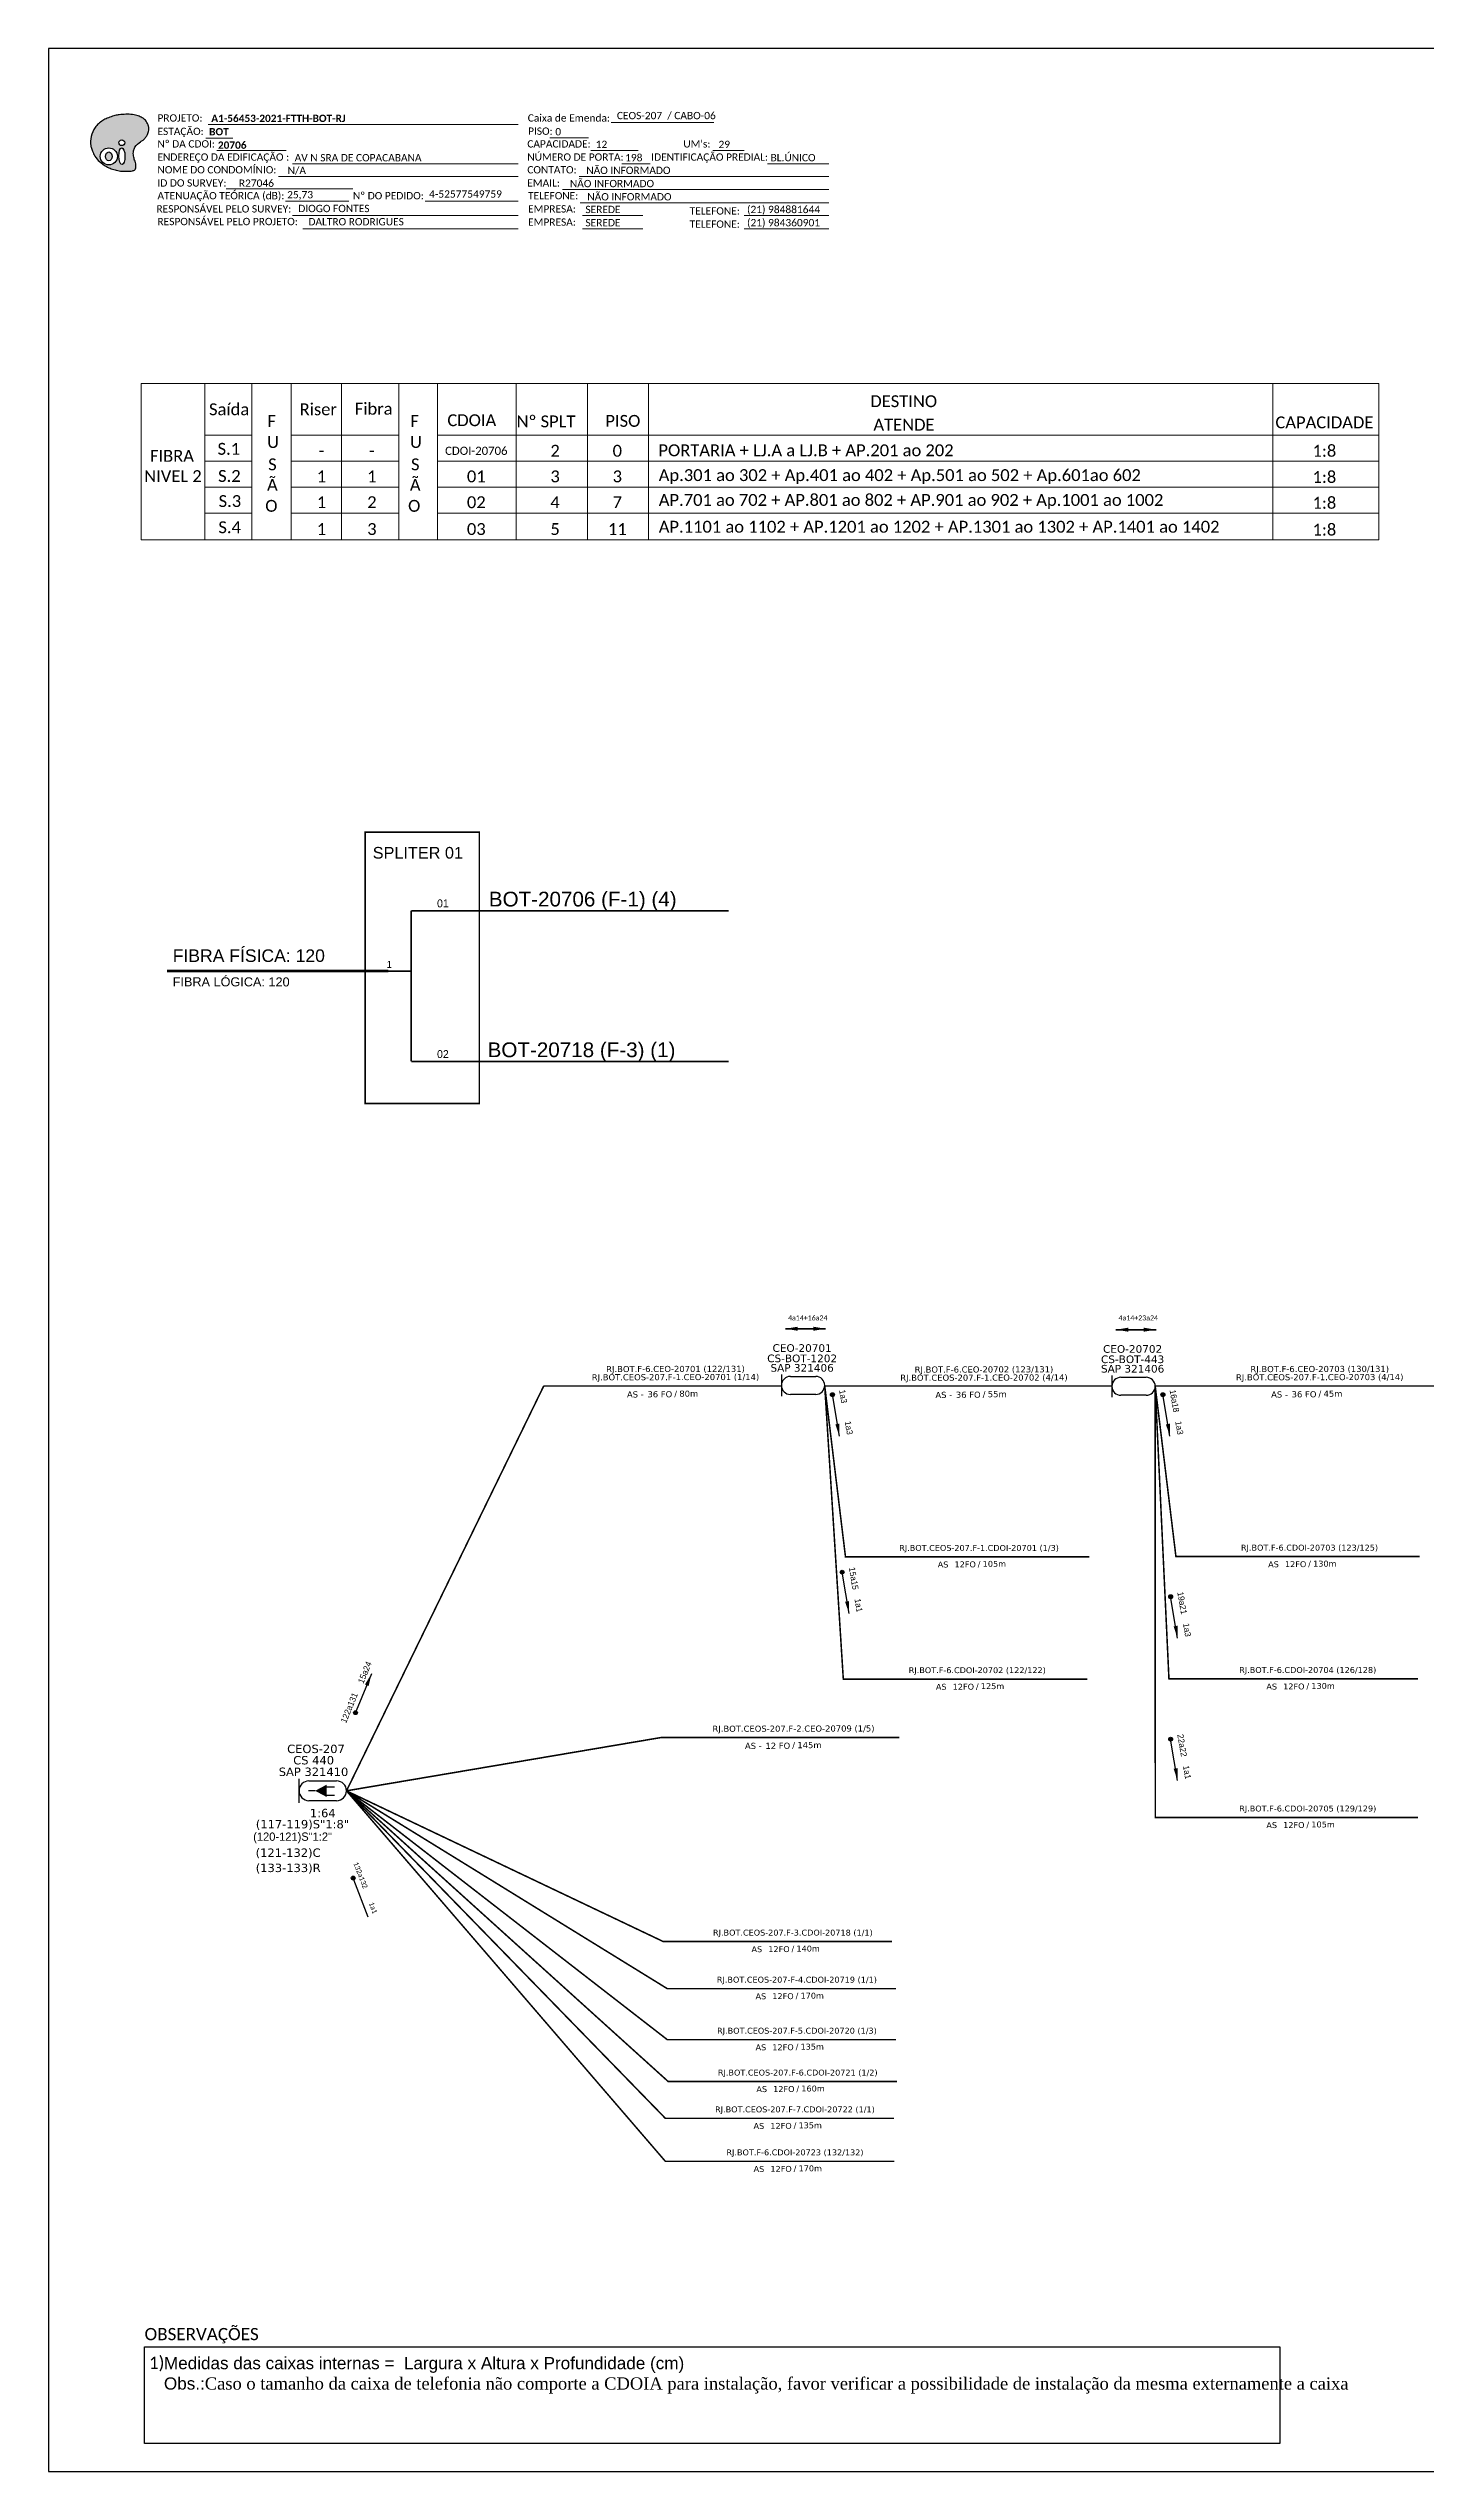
# Model space of a CAD drawing. Header units: metres. Extents: x -1286 to -445, y -500 to 94.
# Drawn here: x -1286 to -949, y -500 to 94 of the extents above; entities that cross this region are included whole.
import ezdxf
from ezdxf.enums import TextEntityAlignment as Align

# ---------------------------------------------------------------- set-up
doc = ezdxf.new("R2010")
doc.units = ezdxf.units.M
doc.layers.add('(Notas)', color=7, linetype='Continuous', lineweight=0)
doc.layers.add('_NUMERAÇÃO_', color=34, linetype='Continuous', lineweight=0)
doc.styles.add('ARIAL', font='arial.ttf')
doc.styles.add('siredit', font='verdana.ttf')
doc.styles.add('WMF-Calibri0', font='calibri.ttf')
doc.styles.add('WMF-Calibri1', font='calibrib.ttf')
doc.dimstyles.new('CC', dxfattribs={"dimtxt": 0.8, "dimasz": 2, "dimexe": 0.18, "dimexo": 0.0625, "dimgap": 0.09, "dimtad": 0, "dimdec": 0, "dimrnd": 1, "dimzin": 0, "dimdsep": 46, "dimtxsty": 'siredit', "dimblk": 'NONE', "dimcen": 0, "dimse1": 1, "dimse2": 1, "dimsd1": 1, "dimsd2": 1, "dimclrt": 7, "dimadec": 0, "dimazin": 0, "dimtfac": 1, "dimtdec": 0, "dimtofl": 0, "dimtmove": 0, "dimatfit": 3, "dimfxl": 0, "dimtolj": 1, "dimtzin": 0, "dimarcsym": 0})

# ---------------------------------------------------------------- blocks, each defined once
blk = doc.blocks.new('OI')
h = blk.add_hatch(color=40)
edge = h.paths.add_edge_path()
edge.add_spline(control_points=[(4.35, -0.67), (3.92, -0.99), (3.26, -1.5), (2.81, -2.59), (2.9, -3.5), (3.06, -4.27), (3.31, -4.85), (3.37, -5.39), (3.4, -5.88), (3.2, -6.4), (2.54, -6.61), (1.65, -6.63), (0.55, -6.67), (-0.56, -6.42), (-1.61, -6.14), (-2.77, -5.61), (-3.92, -4.77), (-4.89, -3.7), (-5.34, -2.65), (-5.6, -1.94), (-5.85, -0.96), (-5.71, 0.47), (-5.1, 2.02), (-4.14, 3.02), (-3.3, 3.61), (-2.37, 4.16), (-1.36, 4.44), (-0.56, 4.7), (0.79, 4.85), (2.24, 4.97), (3.79, 4.57), (4.67, 4.21), (5.44, 3.65), (5.76, 2.99), (6.03, 2.21), (6.01, 1.46), (5.72, 0.64), (5.31, 0.08), (4.88, -0.38), (4.51, -0.55), (4.35, -0.67)], knot_values=[0, 0, 0, 0, 1.60434, 2.417191, 3.427595, 4.282808, 4.776746, 5.304182, 5.888771, 6.258406, 6.858137, 7.79129, 8.986195, 10.124242, 11.187857, 12.242908, 13.953784, 15.414161, 16.515391, 17.349188, 17.675853, 19.552021, 21.515531, 22.568638, 23.63245, 24.621084, 25.782718, 26.745347, 27.142653, 29.870543, 31.004649, 31.921532, 32.709589, 33.801391, 34.042471, 35.192333, 35.971461, 36.628871, 37.254359, 37.836911, 37.836911, 37.836911, 37.836911], degree=3, periodic=0)
h.paths.add_polyline_path([(1.13, -0.87, -1), (-0.04, -0.87, -1)], flags=16)
edge = h.paths.add_edge_path(flags=16)
edge.add_ellipse((0.56, -3.59), major_axis=(-0.02, 1.71), ratio=0.361305, start_angle=0, end_angle=360)
h.paths.add_polyline_path([(-0.36, -3.62, -1), (-3.8, -3.62, -1)], flags=16)
edge = h.paths.add_edge_path(flags=0)
edge.add_ellipse((-2.08, -3.62), major_axis=(0, 0.885), ratio=0.758294, start_angle=0, end_angle=360)
at = {"color": 40}
for centre, radius in [((-2.08, -3.62), 1.72), ((0.54, -0.87), 0.587)]:
    blk.add_circle(centre, radius, dxfattribs=at)
blk.add_ellipse((-2.08, -3.62), major_axis=(0, 0.885), ratio=0.758294, start_param=-3.141592653589792, end_param=3.141592653589792, dxfattribs=at)
blk.add_ellipse((0.56, -3.59), major_axis=(-0.02, 1.71), ratio=0.361305, dxfattribs=at)
at = {"color": 40, "start_tangent": (-0.800898, -0.598801), "end_tangent": (-0.800898, -0.598801)}
blk.add_spline([(4.35, -0.67), (3.2, -1.78), (2.9, -2.54), (2.92, -3.55), (3.12, -4.38), (3.28, -4.85), (3.37, -5.37), (3.35, -5.95), (3.2, -6.29), (2.66, -6.55), (1.73, -6.63), (0.54, -6.62), (-0.58, -6.41), (-1.6, -6.11), (-2.56, -5.67), (-3.95, -4.67), (-4.89, -3.56), (-5.37, -2.56), (-5.64, -1.78), (-5.72, -1.46), (-5.63, 0.42), (-4.84, 2.22), (-4.13, 2.99), (-3.27, 3.62), (-2.4, 4.09), (-1.3, 4.47), (-0.37, 4.72), (0.02, 4.77), (2.75, 4.8), (3.85, 4.53), (4.69, 4.16), (5.31, 3.68), (5.85, 2.73), (5.93, 2.5), (5.94, 1.35), (5.67, 0.62), (5.29, 0.08), (4.84, -0.36), (4.35, -0.67)], degree=3, dxfattribs=at)
blk = doc.blocks.new('_None')

msp = doc.modelspace()

# ---------------------------------------------------------------- hatches: boundary and pattern name
h = msp.add_hatch(color=256)
h.dxf.hatch_style = 1
h.paths.add_polyline_path([(-1093.85, -236.28, 1), (-1094, -235.35, 1)])
h = msp.add_hatch(color=256)
h.dxf.hatch_style = 1
h.paths.add_polyline_path([(-1012.85, -236.29, 1), (-1013.01, -235.36, 1)])
h = msp.add_hatch(color=256)
h.dxf.hatch_style = 1
h.paths.add_polyline_path([(-1091.46, -279.79, 1), (-1091.62, -278.86, 1)])
h = msp.add_hatch(color=256)
h.dxf.hatch_style = 1
h.paths.add_polyline_path([(-1010.95, -285.81, 1), (-1011.11, -284.88, 1)])
h = msp.add_hatch(color=256)
h.dxf.hatch_style = 1
h.paths.add_polyline_path([(-1210.64, -313.36, 1), (-1211, -314.23, 1)])
h = msp.add_hatch(color=256)
h.dxf.hatch_style = 1
h.paths.add_polyline_path([(-1010.95, -320.72, 1), (-1011.11, -319.79, 1)])
h = msp.add_hatch(color=256)
h.dxf.hatch_style = 1
h.paths.add_polyline_path([(-1211.22, -354.75, 1), (-1211.56, -353.87, 1)])

# ---------------------------------------------------------------- linework, layer by layer
at = {"layer": '(Notas)', "lineweight": 0}
for p, q in [((-1247.72, -26.27), (-1247.72, 12.1)), ((-1236.19, -26.27), (-1236.19, 12.1)), ((-1226.55, -26.27), (-1226.55, 12.1)), ((-1214.21, -26.27), (-1214.21, 12.1)), ((-1200.18, -26.27), (-1200.18, 12.1)), ((-1190.71, -26.27), (-1190.71, 12.1)), ((-1171.41, -26.27), (-1171.41, 12.1)), ((-1153.93, -26.27), (-1153.93, 12.1)), ((-1139.02, -26.27), (-1139.02, 12.1)), ((-985.98, -26.27), (-985.98, 12.1))]:
    msp.add_line(p, q, dxfattribs=at)
msp.add_lwpolyline([(-959.98, 12.1), (-959.98, -26.27)], dxfattribs=at)
for p, q in [((-1104.22, -231.34), (-1098.03, -231.34)), ((-1023.22, -231.56), (-1017.03, -231.56)), ((-1098.03, -235.75), (-1104.22, -235.75)), ((-1017.03, -235.97), (-1023.22, -235.97)), ((-1222.24, -330.51), (-1215.44, -330.51)), ((-1215.44, -335.35), (-1222.24, -335.35))]:
    msp.add_line(p, q)
at = {"color": 0}
for p, q in [((-1262.5, -469.23), (-984.25, -469.23)), ((-1262.5, -492.93), (-1262.5, -469.23)), ((-984.25, -469.23), (-984.25, -492.93)), ((-984.25, -492.93), (-1262.5, -492.93))]:
    msp.add_line(p, q, dxfattribs=at)
msp.add_lwpolyline([(-1286.07, -499.81), (-445.07, -499.81), (-445.07, 94.19), (-1286.07, 94.19)], close=True)
at = {"lineweight": 0}
for points in [[(-1247.47, 72.24), (-1240.92, 72.24)], [(-1246.96, 75.52), (-1170.98, 75.52)], [(-1163.19, 72.28), (-1153.71, 72.28)], [(-1148.15, 76.01), (-1123.01, 76.01)], [(-1244.81, 69.17), (-1227.84, 69.17)], [(-1226.24, 65.93), (-1170.98, 65.93)], [(-1153.14, 69.17), (-1141.52, 69.17)], [(-1145.56, 65.93), (-1138.61, 65.93)], [(-1123.2, 69.17), (-1115.53, 69.17)], [(-1109.86, 65.93), (-1094.82, 65.93)], [(-1242.49, 59.75), (-1211.44, 59.75)], [(-1229.65, 62.82), (-1170.98, 62.82)], [(-1160.06, 59.58), (-1094.8, 59.58)], [(-1156.02, 62.82), (-1094.8, 62.82)], [(-1193.73, 56.79), (-1170.96, 56.79)], [(-1155.78, 56.34), (-1094.8, 56.34)], [(-1226.24, 53.23), (-1170.98, 53.23)], [(-1223.75, 49.99), (-1170.98, 49.99)], [(-1155.17, 53.23), (-1140.37, 53.23)], [(-1155.17, 49.99), (-1140.37, 49.99)], [(-1115.57, 53.23), (-1094.8, 53.23)], [(-1115.57, 49.99), (-1094.8, 49.99)]]:
    msp.add_lwpolyline(points, dxfattribs=at)
at = {"color": 7, "lineweight": 0}
msp.add_lwpolyline([(-1227.96, 56.79), (-1212.45, 56.79)], dxfattribs=at)
at = {"const_width": 0.375}
msp.add_lwpolyline([(-1208.46, -97.92), (-1180.48, -97.92), (-1180.48, -164.44), (-1208.46, -164.44)], close=True, dxfattribs=at)
for points in [[(-1197.16, -117.2), (-1119.33, -117.2)], [(-1197.16, -117.2), (-1197.16, -154.14)], [(-1202.81, -131.98), (-1197.16, -131.98)], [(-1197.16, -154.14), (-1119.33, -154.14)]]:
    msp.add_lwpolyline(points, dxfattribs=at)
at = {"color": 1, "const_width": 0.625}
msp.add_lwpolyline([(-1202.81, -131.98), (-1257.02, -131.98)], dxfattribs=at)
for points in [[(-1106.42, -230.88), (-1106.42, -236.2)], [(-1025.42, -231.11), (-1025.42, -236.43)], [(-1224.66, -335.85), (-1224.66, -330.01)], [(-1218.04, -331.97), (-1215.97, -331.97)], [(-1220.72, -332.93), (-1222.35, -332.93)], [(-1218.04, -333.99), (-1215.97, -333.99)]]:
    msp.add_lwpolyline(points)
at = {"ltscale": 30, "const_width": 0.376}
for points in [[(-1164.68, -233.68), (-1213.02, -332.93)], [(-1164.68, -233.68), (-1106.42, -233.68)], [(-1095.83, -233.68), (-1037.01, -233.69)], [(-1031.42, -305.54), (-1091.26, -305.54), (-1095.83, -233.54)], [(-1030.99, -275.56), (-1090.73, -275.56), (-1095.83, -233.54)], [(-1037.01, -233.69), (-1025.42, -233.69)], [(-949.99, -275.51), (-1009.74, -275.51), (-1014.83, -233.63)], [(-950.43, -305.49), (-1011.45, -305.49), (-1014.82, -233.77)], [(-950.43, -339.45), (-1014.8, -339.45), (-1014.82, -233.77)], [(-1213.02, -332.93), (-1135.76, -319.84)], [(-1135.76, -319.84), (-1077.5, -319.84)], [(-1078.11, -404.18), (-1134.2, -404.18), (-1213.02, -332.93)], [(-1213.02, -332.94), (-1213.02, -332.94)], [(-1079.32, -369.87), (-1135.42, -369.87), (-1213.02, -332.94)], [(-1078.32, -381.42), (-1134.42, -381.42), (-1213.02, -332.94)], [(-1078.31, -393.92), (-1134.42, -393.92), (-1213.02, -332.94)], [(-1078.8, -413.21), (-1134.88, -413.21), (-1213.02, -332.94)], [(-1078.79, -423.75), (-1134.88, -423.75), (-1213.02, -332.94)]]:
    msp.add_lwpolyline(points, dxfattribs=at)
at = {"ltscale": 30}
msp.add_lwpolyline([(-1014.83, -233.69, 0.376, 0.376, 0), (-956.45, -233.69, 0.376, 0.376, 0), (-943.27, -233.69, 0.376, 0.376, 0)], format="xyseb", dxfattribs=at)
msp.add_lwpolyline([(-1220.72, -332.93, 0, 2.99, 0), (-1217.91, -332.93, 2.99, 2.99, 0)], format="xyseb")
for centre in [(-1093.93, -235.82), (-1012.93, -235.82), (-1091.54, -279.32), (-1011.03, -285.34), (-1210.82, -313.79), (-1011.03, -320.26), (-1211.39, -354.31)]:
    msp.add_circle(centre, 0.471)
for centre, radius, start, end in [((-1104.22, -233.54), 2.21, 90, 270), ((-1098.03, -233.54), 2.21, 270, 90), ((-1023.22, -233.77), 2.21, 90, 270), ((-1017.03, -233.77), 2.21, 270, 90), ((-1222.24, -332.93), 2.42, 90, 270), ((-1215.44, -332.93), 2.42, 270, 90)]:
    msp.add_arc(centre, radius, start, end)
at = {"layer": '_NUMERAÇÃO_', "color": 0, "lineweight": 0}
for p, q in [((-959.98, 12.1), (-1263.35, 12.1)), ((-1263.35, 12.1), (-1263.35, -26.27)), ((-1236.19, -0.62), (-1247.72, -0.62)), ((-1200.18, -0.62), (-1226.55, -0.62)), ((-959.98, -0.62), (-1190.71, -0.62)), ((-1236.19, -6.95), (-1247.72, -6.95)), ((-1200.18, -6.95), (-1226.55, -6.95)), ((-959.98, -6.95), (-1190.71, -6.95)), ((-1236.19, -13.36), (-1247.72, -13.36)), ((-1200.18, -13.36), (-1226.55, -13.36)), ((-959.98, -13.36), (-1190.71, -13.36)), ((-1236.19, -19.69), (-1247.72, -19.69)), ((-1200.18, -19.69), (-1226.55, -19.69)), ((-959.98, -19.69), (-1190.71, -19.69)), ((-959.98, -26.27), (-1263.35, -26.27))]:
    msp.add_line(p, q, dxfattribs=at)

# ---------------------------------------------------------------- block references
at = {"color": 7, "xscale": 1.213923925163967, "yscale": 1.213923925163967, "zscale": 1.213923925163967, "rotation": 0.1532896023949059}
msp.add_blockref('OI', (-1268.76, 72.14), dxfattribs=at)

# ---------------------------------------------------------------- texts
at = {"lineweight": 0, "style": 'WMF-Calibri0'}
for s, height, p in [('PROJETO:', 1.793, (-1259.36, 76.26)), ('Caixa de Emenda:', 1.7927, (-1168.6, 76.26)), ('ESTAÇÃO:', 1.793, (-1259.36, 72.98)), ('Nº DA CDOI:', 1.7927, (-1259.36, 69.91)), ('CAPACIDADE:', 1.7927, (-1168.71, 69.91)), ('PISO:', 1.793, (-1168.53, 73.03)), ("UM's:", 1.793, (-1130.47, 69.91)), ('ENDEREÇO DA EDIFICAÇÃO :', 1.7927, (-1259.36, 66.68)), ('NOME DO CONDOMÍNIO:', 1.7927, (-1259.36, 63.56)), ('CONTATO:', 1.793, (-1168.71, 63.56)), ('NÚMERO DE PORTA:', 1.7927, (-1168.71, 66.68)), ('IDENTIFICAÇÃO PREDIAL:', 1.7927, (-1138.34, 66.68)), ('ID DO SURVEY:', 1.7927, (-1259.36, 60.33)), ('EMAIL:', 1.793, (-1168.71, 60.33)), ('RESPONSÁVEL PELO SURVEY:', 1.7927, (-1259.6, 53.98)), ('Nº DO PEDIDO:', 1.7927, (-1211.44, 57.21)), ('TELEFONE:', 1.793, (-1168.53, 57.21)), ('EMPRESA:', 1.793, (-1168.53, 53.98)), ('TELEFONE:', 1.793, (-1128.93, 53.47)), ('RESPONSÁVEL PELO PROJETO:', 1.7927, (-1259.36, 50.87)), ('EMPRESA:', 1.793, (-1168.53, 50.74)), ('TELEFONE:', 1.793, (-1128.93, 50.24))]:
    msp.add_text(s, height=height, dxfattribs=at).set_placement(p)
for s, height, style, p in [('A1-56453-2021-FTTH-BOT-RJ', 1.7927, 'WMF-Calibri1', (-1246.16, 76.17)), ('CEOS-207  / CABO-06', 1.7927, 'WMF-Calibri0', (-1146.75, 76.85)), ('BOT', 1.793, 'WMF-Calibri1', (-1246.68, 72.89)), ('0', 1.79, 'WMF-Calibri0', (-1161.84, 72.88)), ('12', 1.793, 'WMF-Calibri0', (-1151.96, 69.79)), ('29', 1.793, 'WMF-Calibri0', (-1121.85, 69.77)), ('AV N SRA DE COPACABANA', 1.7927, 'WMF-Calibri0', (-1225.73, 66.52)), ('NÃO INFORMADO', 1.7927, 'WMF-Calibri0', (-1154.25, 63.42)), ('198', 1.793, 'WMF-Calibri0', (-1144.74, 66.53)), ('BL.ÚNICO', 1.793, 'WMF-Calibri0', (-1109.1, 66.53)), ('R27046', 1.793, 'WMF-Calibri0', (-1239.4, 60.28)), ('N/A', 1.793, 'WMF-Calibri0', (-1227.45, 63.39)), ('4-52577549759', 1.7927, 'WMF-Calibri0', (-1192.78, 57.62)), ('NÃO INFORMADO', 1.7927, 'WMF-Calibri0', (-1158.28, 60.18)), ('DIOGO FONTES', 1.7927, 'WMF-Calibri0', (-1224.84, 54.07)), ('SEREDE', 1.793, 'WMF-Calibri0', (-1154.47, 53.83)), ('NÃO INFORMADO', 1.7927, 'WMF-Calibri0', (-1154, 56.94)), ('(21) 984881644', 1.7927, 'WMF-Calibri0', (-1114.86, 53.83)), ('DALTRO RODRIGUES', 1.7927, 'WMF-Calibri0', (-1222.35, 50.83)), ('SEREDE', 1.793, 'WMF-Calibri0', (-1154.47, 50.59)), ('(21) 984360901', 1.7927, 'WMF-Calibri0', (-1114.86, 50.59)), ('BOT-20718 (F-3) (1)', 3.6158, 'ARIAL', (-1178.44, -153.08)), ('OBSERVAÇÕES', 3, 'WMF-Calibri0', (-1262.52, -467.61))]:
    msp.add_text(s, height=height, dxfattribs=dict(style=style)).set_placement(p)
at = {"style": 'WMF-Calibri1'}
msp.add_text('20706', height=1.793, dxfattribs=at).set_placement((-1241.03, 69.6), align=Align.CENTER)
at = {"color": 7, "lineweight": 0, "style": 'WMF-Calibri0'}
msp.add_text('ATENUAÇÃO TEÓRICA (dB):', height=1.7927, dxfattribs=at).set_placement((-1259.36, 57.21))
at = {"color": 7, "style": 'WMF-Calibri0'}
msp.add_text('25,73', height=1.793, dxfattribs=at).set_placement((-1227.58, 57.45))
at = {"color": 7, "linetype": 'Continuous', "lineweight": 0, "style": 'WMF-Calibri0'}
for s, height, p in [('Saída', 2.911, (-1241.79, 5.74)), ('Riser', 2.911, (-1219.95, 5.74)), ('Fibra', 2.911, (-1206.37, 5.87)), ('DESTINO', 2.911, (-1076.46, 7.72)), ('F', 2.91, (-1231.36, 2.87)), ('F', 2.91, (-1196.35, 2.87)), ('CDOIA', 2.911, (-1182.31, 3.06)), ('Nº SPLT', 2.911, (-1164.11, 2.77)), ('PISO', 2.911, (-1145.29, 2.9)), ('ATENDE', 2.911, (-1076.39, 1.97)), ('CAPACIDADE', 2.911, (-973.35, 2.53)), ('FIBRA ', 2.911, (-1255.29, -5.68)), ('S.1', 2.911, (-1241.86, -3.95)), ('S.1', 2.911, (-1241.86, -3.96)), ('U', 2.91, (-1231.03, -2.28)), ('-', 2.91, (-1219.14, -4.43)), ('-', 2.91, (-1206.8, -4.43)), ('U', 2.91, (-1196.02, -2.28)), ('CDOI-20706', 2, (-1181.21, -4.43)), ('2', 2.91, (-1161.9, -4.43)), ('0', 2.91, (-1146.65, -4.43)), ('PORTARIA + LJ.A a LJ.B + AP.201 ao 202', 2.9106, (-1100.4, -4.31)), ('1:8', 2.911, (-973.35, -4.43)), ('NIVEL 2', 2.911, (-1255.56, -10.65)), ('S.2', 2.911, (-1241.73, -10.6)), ('S.2', 2.911, (-1241.73, -10.61)), ('Ã', 2.91, (-1231.19, -12.78)), ('S', 2.91, (-1231.18, -7.76)), ('1', 2.91, (-1219.14, -10.71)), ('1', 2.91, (-1206.8, -10.71)), ('Ã', 2.91, (-1196.18, -12.78)), ('S', 2.91, (-1196.17, -7.76)), ('01', 2.911, (-1181.21, -10.71)), ('3', 2.91, (-1161.9, -10.71)), ('3', 2.91, (-1146.65, -10.71)), ('Ap.301 ao 302 + Ap.401 ao 402 + Ap.501 ao 502 + Ap.601ao 602', 2.9106, (-1077.42, -10.4)), ('1:8', 2.911, (-973.35, -10.85)), ('S.3', 2.911, (-1241.6, -16.76)), ('O', 2.91, (-1231.44, -17.93)), ('1', 2.91, (-1219.14, -17.04)), ('2', 2.91, (-1206.8, -17.04)), ('O', 2.91, (-1196.43, -17.93)), ('02', 2.911, (-1181.21, -17.04)), ('4', 2.91, (-1161.9, -17.04)), ('7', 2.91, (-1146.65, -17.04)), ('AP.701 ao 702 + AP.801 ao 802 + AP.901 ao 902 + Ap.1001 ao 1002', 2.9106, (-1074.65, -16.48)), ('1:8', 2.911, (-973.35, -17.18)), ('S.4', 2.911, (-1241.66, -23.18)), ('1', 2.91, (-1219.14, -23.62)), ('3', 2.91, (-1206.8, -23.62)), ('03', 2.911, (-1181.21, -23.62)), ('5', 2.91, (-1161.9, -23.62)), ('11', 2.911, (-1146.65, -23.62)), ('AP.1101 ao 1102 + AP.1201 ao 1202 + AP.1301 ao 1302 + AP.1401 ao 1402', 2.9106, (-1067.78, -23.05)), ('1:8', 2.911, (-973.35, -23.75))]:
    msp.add_text(s, height=height, dxfattribs=at).set_placement(p, align=Align.MIDDLE_CENTER)
at = {"color": 1, "style": 'ARIAL'}
msp.add_text('BOT-20706 (F-1) (4)', height=3.6158, dxfattribs=at).set_placement((-1178.14, -116.14))
at = {"style": 'siredit'}
for s, height, p in [('CEO-20701', 1.868, (-1101.35, -223.45)), ('CEO-20702', 1.868, (-1020.35, -223.68)), ('CS-BOT-1202', 1.8684, (-1101.35, -225.99)), ('SAP 321406', 1.868, (-1101.35, -228.31)), ('CS-BOT-443', 1.868, (-1020.35, -226.21)), ('SAP 321406', 1.868, (-1020.35, -228.53))]:
    msp.add_text(s, height=height, rotation=360, dxfattribs=at).set_placement(p, align=Align.TOP_CENTER)
for s, p in [('RJ.BOT.CEOS-207.F-1.CEO-20701 (1/14)', (-1132.39, -231.51)), ('RJ.BOT.F-6.CEO-20701 (122/131)', (-1132.39, -229.51)), ('RJ.BOT.CEOS-207.F-1.CEO-20702 (4/14)', (-1056.79, -231.63)), ('RJ.BOT.F-6.CEO-20702 (123/131)', (-1056.79, -229.63)), ('RJ.BOT.CEOS-207.F-1.CEO-20703 (4/14)', (-974.5, -231.52)), ('RJ.BOT.F-6.CEO-20703 (130/131)', (-974.5, -229.52)), ('RJ.BOT.CEOS-207.F-2.CEO-20709 (1/5)', (-1103.47, -317.68))]:
    msp.add_text(s, height=1.5003, rotation=0.11799, dxfattribs=at).set_placement(p, align=Align.MIDDLE_CENTER)
for s, p in [('AS -', (-1140.18, -235.75)), ('36 FO', (-1133.19, -235.71)), ('/', (-1132.01, -235.57)), ('AS -', (-1064.58, -235.87)), ('36 FO', (-1057.6, -235.83)), ('/', (-1056.41, -235.69)), ('AS -', (-982.29, -235.76)), ('36 FO', (-975.3, -235.72)), ('/', (-974.12, -235.58)), ('AS -', (-1111.26, -321.91)), ('12 FO', (-1104.27, -321.88)), ('/', (-1103.09, -321.73))]:
    msp.add_text(s, height=1.5, rotation=0.11799, dxfattribs=at).set_placement(p, align=Align.MIDDLE_RIGHT)
for s, p in [('80m', (-1131.45, -235.57)), ('55m', (-1055.85, -235.69)), ('45m', (-973.56, -235.58)), ('145m', (-1102.53, -321.73))]:
    msp.add_text(s, height=1.5, rotation=0.11799, dxfattribs=at).set_placement(p, align=Align.MIDDLE_LEFT)
for s, p in [('RJ.BOT.CEOS-207.F-1.CDOI-20701 (1/3)', (-1058, -273.38)), ('RJ.BOT.F-6.CDOI-20703 (123/125)', (-977, -273.32)), ('RJ.BOT.F-6.CDOI-20702 (122/122)', (-1058.43, -303.36)), ('RJ.BOT.F-6.CDOI-20704 (126/128)', (-977.44, -303.31)), ('RJ.BOT.F-6.CDOI-20705 (129/129)', (-977.44, -337.27)), ('RJ.BOT.CEOS-207.F-3.CDOI-20718 (1/1)', (-1103.63, -367.69)), ('RJ.BOT.CEOS-207-F-4.CDOI-20719 (1/1)', (-1102.64, -379.23)), ('RJ.BOT.CEOS-207.F-5.CDOI-20720 (1/3)', (-1102.63, -391.74)), ('RJ.BOT.CEOS-207.F-6.CDOI-20721 (1/2)', (-1102.43, -402)), ('RJ.BOT.CEOS-207.F-7.CDOI-20722 (1/1)', (-1103.12, -411.03)), ('RJ.BOT.F-6.CDOI-20723 (132/132)', (-1103.11, -421.57))]:
    msp.add_text(s, height=1.446, dxfattribs=at).set_placement(p, align=Align.MIDDLE_CENTER)
for s, height, p in [('AS', 1.446, (-1065.51, -277.45)), ('12FO', 1.446, (-1058.78, -277.42)), ('/', 1.45, (-1057.64, -277.29)), ('AS', 1.446, (-984.52, -277.39)), ('12FO', 1.446, (-977.79, -277.37)), ('/', 1.45, (-976.65, -277.24)), ('AS', 1.446, (-1065.95, -307.43)), ('12FO', 1.446, (-1059.22, -307.41)), ('/', 1.45, (-1058.08, -307.27)), ('AS', 1.446, (-984.96, -307.37)), ('12FO', 1.446, (-978.23, -307.35)), ('/', 1.45, (-977.09, -307.22)), ('AS', 1.446, (-984.96, -341.34)), ('12FO', 1.446, (-978.23, -341.32)), ('/', 1.45, (-977.09, -341.18)), ('AS', 1.446, (-1111.15, -371.76)), ('12FO', 1.446, (-1104.42, -371.74)), ('/', 1.45, (-1103.28, -371.6)), ('AS', 1.446, (-1110.16, -383.3)), ('12FO', 1.446, (-1103.43, -383.28)), ('/', 1.45, (-1102.29, -383.15)), ('AS', 1.446, (-1110.15, -395.81)), ('12FO', 1.446, (-1103.42, -395.79)), ('/', 1.45, (-1102.28, -395.65)), ('AS', 1.446, (-1109.95, -406.06)), ('12FO', 1.446, (-1103.22, -406.04)), ('/', 1.45, (-1102.08, -405.91)), ('AS', 1.446, (-1110.64, -415.09)), ('12FO', 1.446, (-1103.91, -415.07)), ('/', 1.45, (-1102.77, -414.94)), ('AS', 1.446, (-1110.63, -425.63)), ('12FO', 1.446, (-1103.9, -425.61)), ('/', 1.45, (-1102.76, -425.48))]:
    msp.add_text(s, height=height, dxfattribs=at).set_placement(p, align=Align.MIDDLE_RIGHT)
for s, p in [('105m', (-1057.1, -277.29)), ('130m', (-976.11, -277.24)), ('125m', (-1057.54, -307.27)), ('130m', (-976.54, -307.22)), ('105m', (-976.54, -341.18)), ('140m', (-1102.74, -371.6)), ('170m', (-1101.74, -383.15)), ('135m', (-1101.74, -395.65)), ('160m', (-1101.54, -405.91)), ('135m', (-1102.23, -414.94)), ('170m', (-1102.22, -425.48))]:
    msp.add_text(s, height=1.446, dxfattribs=at).set_placement(p, align=Align.MIDDLE_LEFT)
for s, height, p in [('CEOS-207', 2.052, (-1220.5, -321.62)), ('CS 440', 2.052, (-1221.08, -324.4)), ('SAP 321410', 2.052, (-1221.11, -327.24)), ('1:64', 2.052, (-1218.84, -337.36)), ('(117-119)S"1:8"           ', 2.0523, (-1218.9, -340.08)), (' (121-132)C                    ', 2.0523, (-1218.83, -347.07)), ('(133-133)R                 ', 2.0523, (-1219.71, -350.79))]:
    msp.add_text(s, height=height, dxfattribs=at).set_placement(p, align=Align.TOP_CENTER)
at = {"lineweight": 0, "attachment_point": 1, "style": 'ARIAL'}
for s, insert, char_height, width in [('SPLITER 01', (-1206.59, -101.55), 2.849, 43.189), ('FIBRA FÍSICA: 120', (-1255.61, -126.66), 3.0796, 46.6884)]:
    msp.add_mtext(s, dxfattribs=dict(at, insert=insert, char_height=char_height, width=width))
at = {"lineweight": 0, "attachment_point": 1}
for s, insert, char_height, width in [('01', (-1190.84, -114.41), 1.94, 2.89), ('1', (-1203.17, -129.48), 1.71, 2.5505), ('02', (-1190.84, -151.35), 1.94, 2.89)]:
    msp.add_mtext(s, dxfattribs=dict(at, insert=insert, char_height=char_height, width=width))
at = {"lineweight": 0, "insert": (-1255.62, -135.74), "char_height": 2.2237, "width": 33.7132, "attachment_point": 7, "rotation": 359.92659, "style": 'ARIAL'}
msp.add_mtext('FIBRA LÓGICA: 120', dxfattribs=at)
for s, insert, char_height, width, attachment_point in [('\\C7;\\fCalibri|b0|i0|c0|p34;4a14+16a24', (-1099.97, -217.01), 1.2397, 20.9579, 5), ('\\C7;\\fCalibri|b0|i0|c0|p34;4a14+23a24', (-1018.97, -217.01), 1.2397, 20.9579, 5), ('(120-121)S"1:2"           ', (-1235.89, -343.15), 2.0327, 34.2902, 1)]:
    msp.add_mtext(s, dxfattribs=dict(insert=insert, char_height=char_height, width=width, attachment_point=attachment_point))
for s, insert, char_height, width, attachment_point, rotation in [('1a3', (-1090.82, -234.48), 1.5, 2.4289, 1, 279.7479), ('16a18', (-1009.82, -234.48), 1.5, 2.4289, 1, 279.7479), ('1a3', (-1089.44, -242.17), 1.5, 2.4289, 1, 279.7479), ('1a3', (-1008.44, -242.17), 1.5, 2.4289, 1, 279.7479), ('15a15', (-1088.44, -277.99), 1.5, 2.4289, 1, 279.7479), ('19a21', (-1007.93, -284.01), 1.5, 2.4289, 1, 279.7479), ('1a1', (-1087.05, -285.68), 1.5, 2.4289, 1, 279.7479), ('1a3', (-1006.54, -291.7), 1.5, 2.4289, 1, 279.7479), ('15a24', (-1210.29, -306.21), 1.5, 2.4289, 1, 67.90005), ('122a131', (-1214.52, -315.91), 1.5, 2.4289, 1, 67.90005), ('22a22', (-1007.93, -318.92), 1.5, 2.4289, 1, 279.7479), ('1a1', (-1006.54, -326.61), 1.5, 2.4289, 1, 279.7479), ('\\C7;\\fCalibri|b0|i0|c0|p34;132a132', (-1209.58, -353.62), 1.2397, 20.9579, 5, 291.15003), ('\\C7;\\fCalibri|b0|i0|c0|p34;1a1', (-1206.49, -361.61), 1.2397, 20.9579, 5, 291.15003)]:
    msp.add_mtext(s, dxfattribs=dict(insert=insert, char_height=char_height, width=width, attachment_point=attachment_point, rotation=rotation))
at = {"char_height": 3, "width": 277.1819, "attachment_point": 1}
for s, insert, style in [('1)', (-1261.44, -471.63), 'WMF-Calibri0'), ('Medidas das caixas internas =  Largura x Altura x Profundidade (cm)\\PObs.:{\\fTimes New Roman|b0|i0|c0|p16;Caso o tamanho da caixa de telefonia não comporte a CDOIA para instalação, favor verificar a possibilidade de instalação da mesma externamente a caixa}', (-1257.77, -471.72), 'ARIAL')]:
    msp.add_mtext(s, dxfattribs=dict(at, insert=insert, style=style))

# ---------------------------------------------------------------- leaders
for points, override in [([(-1095.61, -219.66), (-1105.43, -219.66)], {"dimasz": 3}), ([(-1105.43, -219.66), (-1095.61, -219.66)], {"dimasz": 3}), ([(-1014.61, -219.89), (-1024.43, -219.89)], {"dimasz": 3}), ([(-1024.43, -219.89), (-1014.61, -219.89)], {"dimasz": 3}), ([(-1092.22, -245.97), (-1093.85, -236.28)], {"dimasz": 3}), ([(-1011.22, -245.97), (-1012.85, -236.29)], {"dimasz": 3}), ([(-1089.84, -289.47), (-1091.46, -279.79)], {"dimasz": 3}), ([(-1009.33, -295.49), (-1010.95, -285.81)], {"dimasz": 3}), ([(-1206.91, -304.27), (-1210.64, -313.36)], {"dimasz": 3}), ([(-1009.33, -330.41), (-1010.95, -320.72)], {"dimasz": 3}), ([(-1207.68, -363.91), (-1211.22, -354.75)], {"dimasz": 0.3})]:
    msp.add_leader(points, dimstyle='CC', override=override)

doc.saveas('drawing.dxf')
